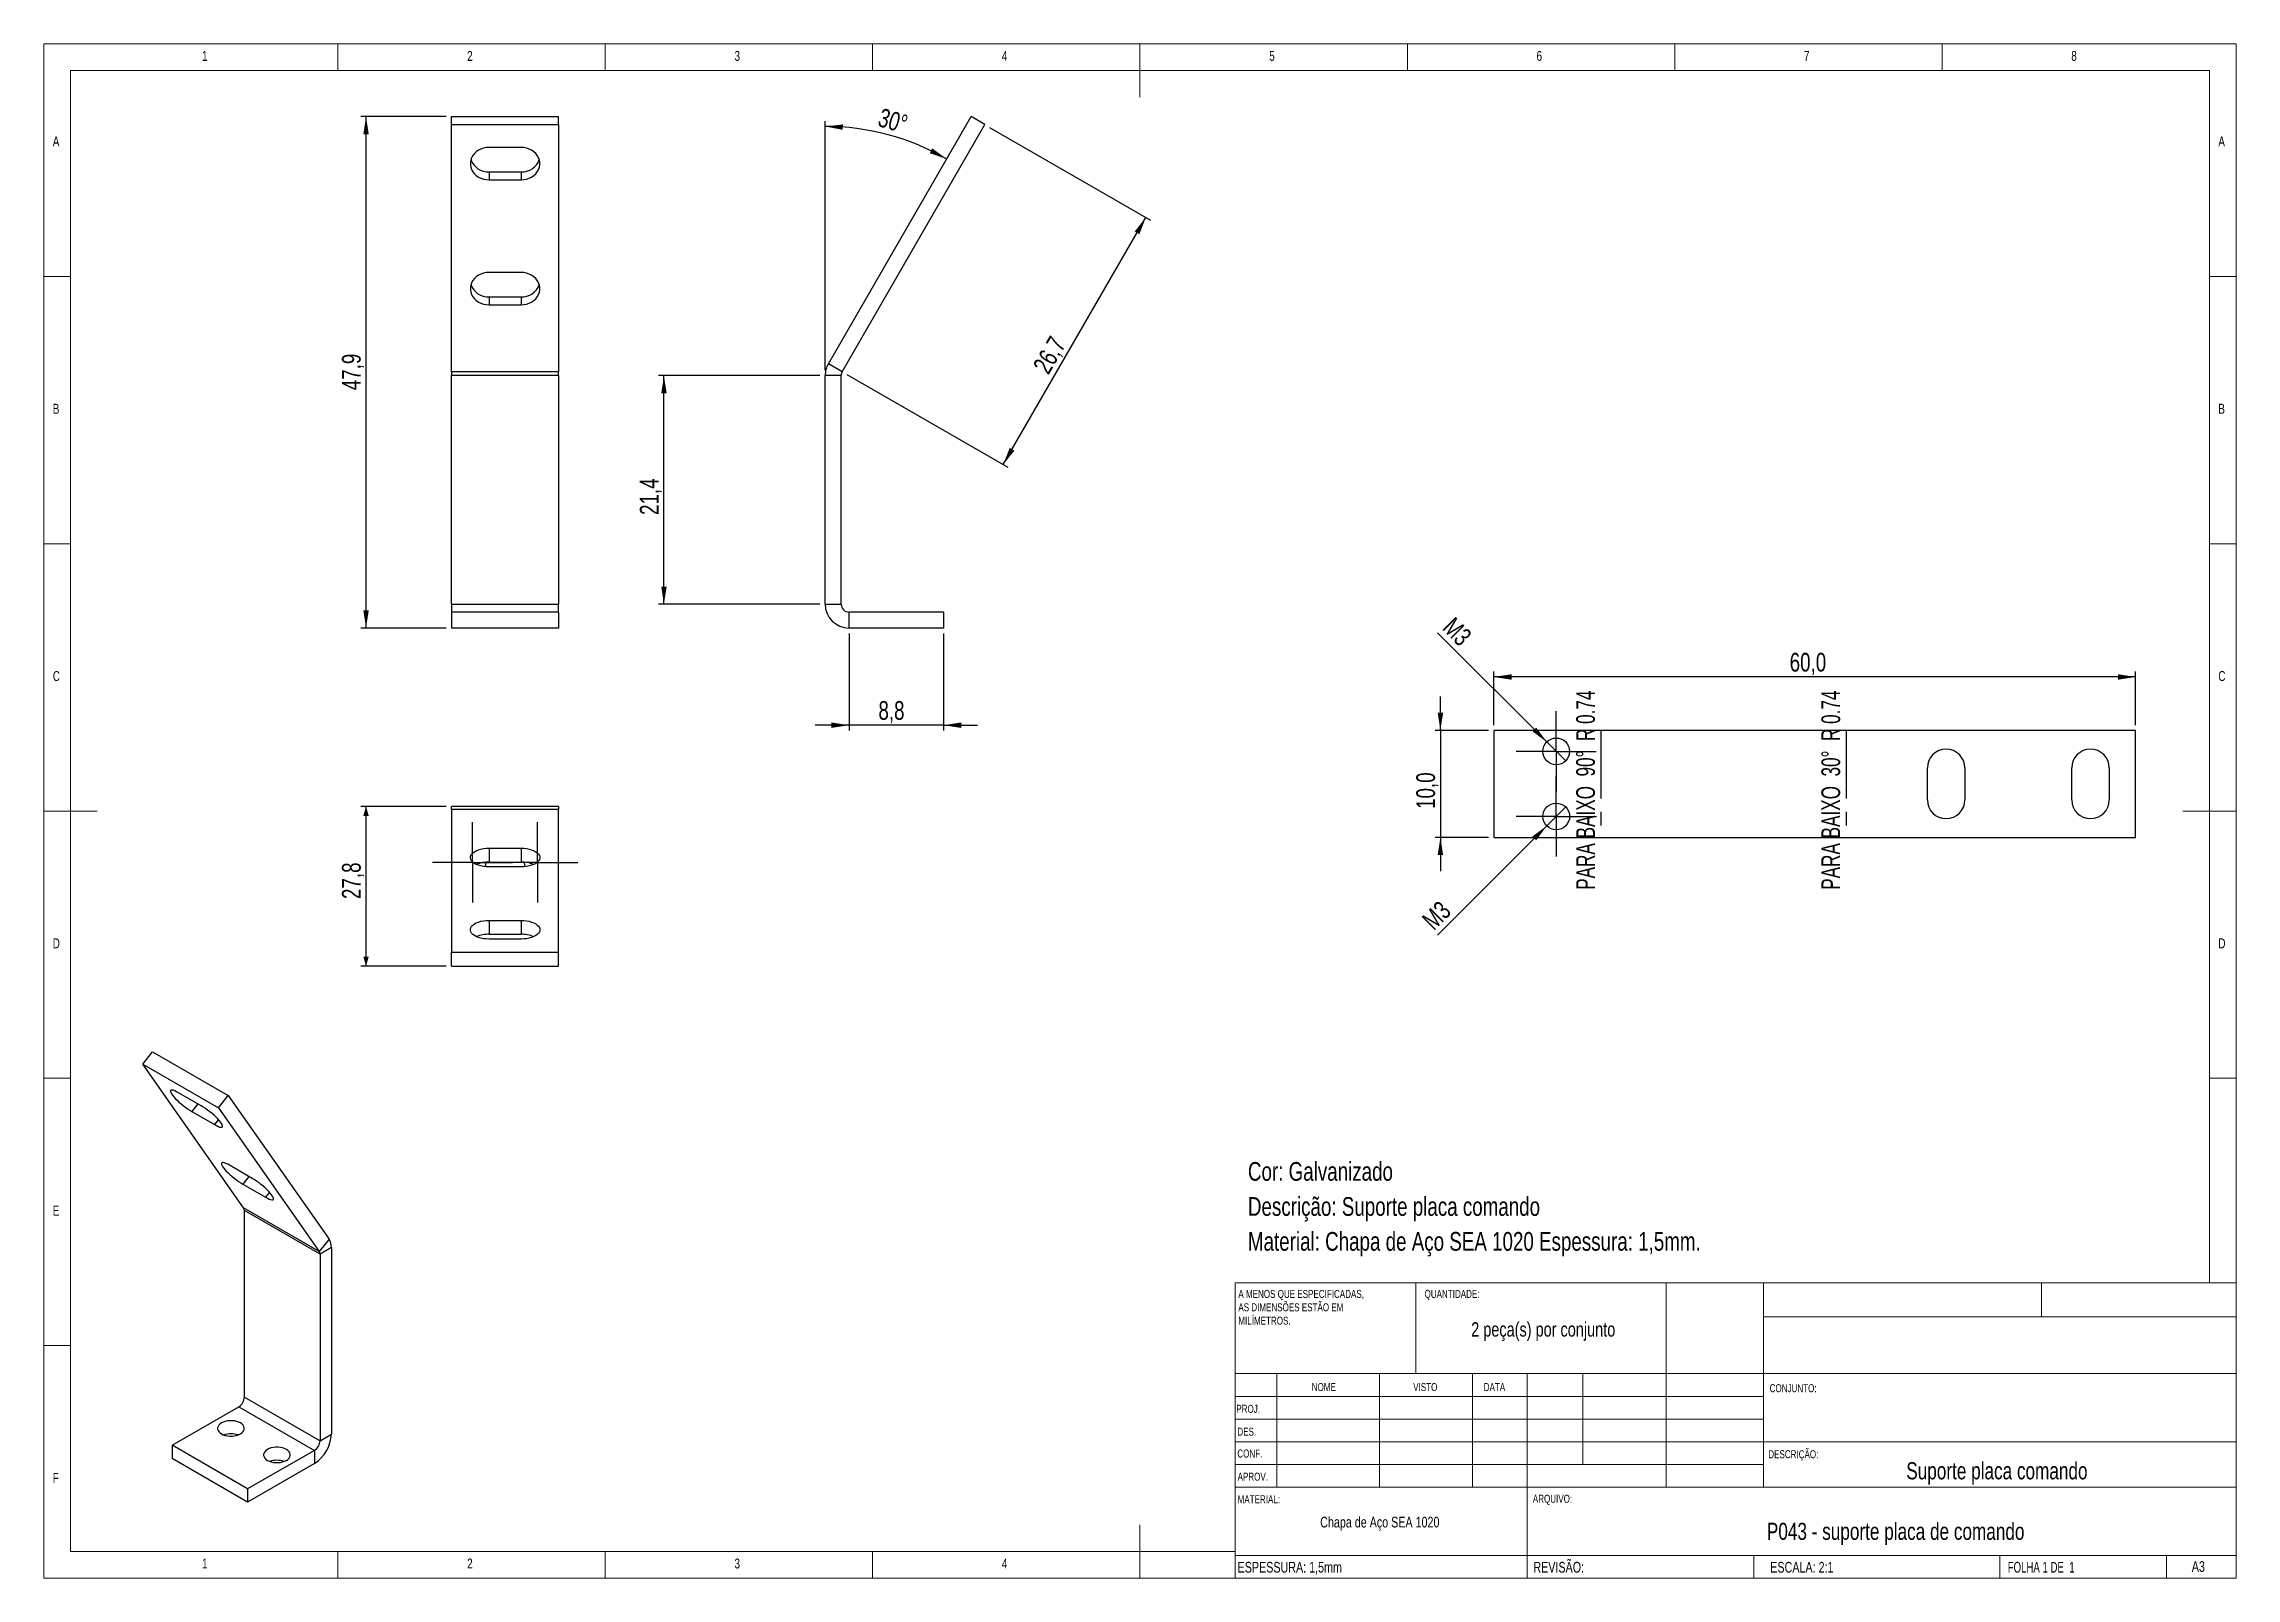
# Model space of a CAD drawing. Header units: millimetres. Extents: x 5 to 415, y 5 to 292.
import ezdxf

# ---------------------------------------------------------------- set-up
doc = ezdxf.new("R2010")
doc.units = ezdxf.units.MM
doc.linetypes.add('CENTERX2', pattern=[20.32, 12.7, -2.54, 2.54, -2.54])
doc.layers.add('CAMADA_1', color=179, linetype='Continuous')
doc.layers.add('FORMAT', color=7, linetype='Continuous')
doc.styles.add('SLDTEXTSTYLE0', font='TXT', dxfattribs={"width": 0.75})
doc.styles.add('SLDTEXTSTYLE1', font='TXT', dxfattribs={"width": 0.673077})
doc.styles.add('SLDTEXTSTYLE2', font='TXT', dxfattribs={"width": 0.684783})
doc.dimstyles.new('SLDDIMSTYLE0', dxfattribs={"dimtxt": 3.5, "dimasz": 3.302, "dimexe": 0, "dimexo": 0.0625, "dimgap": 0.875, "dimtad": 1, "dimdec": 1, "dimlfac": 0.5, "dimrnd": 1e-09, "dimzin": 12, "dimdsep": 46, "dimtxsty": 'SLDTEXTSTYLE0', "dimsah": 1, "dimcen": 0.09, "dimadec": 0, "dimazin": 3, "dimtfac": 1, "dimtdec": 1, "dimtofl": 0, "dimtmove": 0, "dimatfit": 3, "dimfxl": 1, "dimfrac": 2, "dimtolj": 1, "dimtzin": 12, "dimarcsym": 0})
doc.dimstyles.new('SLDDIMSTYLE1', dxfattribs={"dimtxt": 3.5, "dimasz": 3.302, "dimexe": 0, "dimexo": 0.0625, "dimgap": 0.875, "dimtad": 1, "dimdec": 1, "dimlfac": 0.5, "dimrnd": 1e-09, "dimzin": 12, "dimdsep": 46, "dimtxsty": 'SLDTEXTSTYLE0', "dimsah": 1, "dimcen": 0.09, "dimadec": 0, "dimazin": 3, "dimtfac": 1, "dimtdec": 1, "dimtmove": 0, "dimatfit": 0, "dimfxl": 1, "dimfrac": 2, "dimtolj": 1, "dimtzin": 12, "dimarcsym": 0})
doc.dimstyles.new('SLDDIMSTYLE2', dxfattribs={"dimtxt": 3.5, "dimasz": 3.302, "dimexe": 0, "dimexo": 0.0625, "dimgap": 0.875, "dimtad": 1, "dimdec": 4, "dimlfac": 0.5, "dimzin": 12, "dimdsep": 46, "dimtxsty": 'SLDTEXTSTYLE0', "dimsah": 1, "dimcen": 0.09, "dimazin": 3, "dimtfac": 1, "dimtofl": 0, "dimtmove": 0, "dimatfit": 3, "dimfxl": 1, "dimfrac": 2, "dimtolj": 1, "dimtzin": 12, "dimarcsym": 0})
doc.dimstyles.new('SLDDIMSTYLE3', dxfattribs={"dimtxt": 3.5, "dimasz": 3.302, "dimexe": 0, "dimexo": 0.0625, "dimgap": 0.875, "dimtad": 1, "dimdec": 1, "dimlfac": 0.5, "dimrnd": 1e-09, "dimzin": 12, "dimdsep": 46, "dimtxsty": 'SLDTEXTSTYLE0', "dimblk1": 'NONE', "dimsah": 1, "dimcen": 0, "dimadec": 0, "dimazin": 3, "dimtfac": 1, "dimtdec": 1, "dimtmove": 0, "dimatfit": 3, "dimldrblk": 'NONE', "dimfxl": 1, "dimfrac": 2, "dimtolj": 1, "dimtzin": 12, "dimarcsym": 0})

# ---------------------------------------------------------------- blocks, each defined once
blk = doc.blocks.new('SW_NOTE_0')
at = {"color": 0, "linetype": 'Continuous', "lineweight": 0, "char_height": 1.5, "attachment_point": 1, "style": 'SLDTEXTSTYLE0'}
for s, insert in [('A MENOS QUE ESPECIFICADAS,', (0, 1.93)), ('AS DIMENSÕES ESTÃO EM', (0, -0.57)), ('MILÍMETROS.', (0, -3.07))]:
    blk.add_mtext(s, dxfattribs=dict(at, insert=insert))
blk = doc.blocks.new('_D')
at = {"layer": 'CAMADA_1'}
for p, q in [((80.26, 278.38), (64.26, 278.38)), ((65.26, 182.72), (65.26, 278.38)), ((80.26, 182.72), (64.26, 182.72))]:
    blk.add_line(p, q, dxfattribs=at)
for points in [[(65.26, 278.38), (64.75, 275.09), (65.76, 275.09)], [(65.26, 182.72), (65.76, 186.01), (64.75, 186.01)]]:
    blk.add_solid(points, dxfattribs=at)
at = {"layer": 'CAMADA_1', "insert": (60.75, 227.21), "char_height": 3.5, "attachment_point": 1, "rotation": 90, "style": 'SLDTEXTSTYLE0'}
blk.add_mtext('47,9', dxfattribs=at)
blk = doc.blocks.new('_D_1')
at = {"layer": 'CAMADA_1'}
for p, q in [((80.26, 149.36), (64.26, 149.36)), ((65.26, 119.48), (65.26, 149.36)), ((80.26, 119.48), (64.26, 119.48))]:
    blk.add_line(p, q, dxfattribs=at)
for points in [[(65.26, 149.36), (64.75, 147.59), (65.76, 147.59)], [(65.26, 119.48), (65.76, 121.25), (64.75, 121.25)]]:
    blk.add_solid(points, dxfattribs=at)
at = {"layer": 'CAMADA_1', "insert": (60.75, 132.04), "char_height": 3.5, "attachment_point": 1, "rotation": 90, "style": 'SLDTEXTSTYLE0'}
blk.add_mtext('27,8', dxfattribs=at)
blk = doc.blocks.new('SW_CENTERMARKSYMBOL_0')
at = {"layer": 'CAMADA_1', "color": 0}
for p, q in [((0, 5), (0, 7.5)), ((0, 0), (0, 5)), ((-5, 0), (-7.5, 0)), ((0, 0), (-5, 0)), ((0, 0), (0, -5)), ((0, 0), (5, 0)), ((5, 0), (7.5, 0)), ((0, -5), (0, -7.5))]:
    blk.add_line(p, q, dxfattribs=at)
blk = doc.blocks.new('SW_CENTERMARKSYMBOL_1')
at = {"layer": 'CAMADA_1', "color": 0}
for p, q in [((0, 5), (0, 7.5)), ((0, 0), (0, 5)), ((-5, 0), (-7.5, 0)), ((0, 0), (-5, 0)), ((0, 0), (0, -5)), ((0, 0), (5, 0)), ((5, 0), (7.5, 0)), ((0, -5), (0, -7.5))]:
    blk.add_line(p, q, dxfattribs=at)
blk = doc.blocks.new('_D_2')
at = {"layer": 'CAMADA_1'}
for p, q in [((155.59, 181.72), (155.59, 163.55)), ((173.26, 181.72), (173.26, 163.55)), ((155.59, 164.55), (149.24, 164.55)), ((173.26, 164.55), (155.59, 164.55)), ((173.26, 164.55), (179.61, 164.55))]:
    blk.add_line(p, q, dxfattribs=at)
for points in [[(155.59, 164.55), (152.29, 165.06), (152.29, 164.04)], [(173.26, 164.55), (176.56, 164.04), (176.56, 165.06)]]:
    blk.add_solid(points, dxfattribs=at)
at = {"layer": 'CAMADA_1', "insert": (161.08, 169.06), "char_height": 3.5, "attachment_point": 1, "style": 'SLDTEXTSTYLE0'}
blk.add_mtext('8,8', dxfattribs=at)
blk = doc.blocks.new('_D_3')
at = {"layer": 'CAMADA_1'}
for p, q in [((150.12, 229.94), (119.97, 229.94)), ((120.97, 187.19), (120.97, 229.94)), ((150.12, 187.19), (119.97, 187.19))]:
    blk.add_line(p, q, dxfattribs=at)
for points in [[(120.97, 229.94), (120.46, 226.63), (121.48, 226.63)], [(120.97, 187.19), (121.48, 190.49), (120.46, 190.49)]]:
    blk.add_solid(points, dxfattribs=at)
at = {"layer": 'CAMADA_1', "insert": (116.46, 203.88), "char_height": 3.5, "attachment_point": 1, "rotation": 90, "style": 'SLDTEXTSTYLE0'}
blk.add_mtext('21,4', dxfattribs=at)
blk = doc.blocks.new('_D_4')
at = {"layer": 'CAMADA_1'}
for p, q in [((181.86, 276.38), (211.96, 259.01)), ((184.41, 213.3), (211.09, 259.51)), ((155.18, 230.17), (185.28, 212.8))]:
    blk.add_line(p, q, dxfattribs=at)
for points in [[(211.09, 259.51), (209, 256.9), (209.88, 256.39)], [(184.41, 213.3), (186.51, 215.9), (185.63, 216.41)]]:
    blk.add_solid(points, dxfattribs=at)
at = {"layer": 'CAMADA_1', "insert": (189.84, 231.71), "char_height": 3.5, "attachment_point": 1, "rotation": 60, "style": 'SLDTEXTSTYLE0'}
blk.add_mtext('26,7', dxfattribs=at)
blk = doc.blocks.new('_D_5')
at = {"layer": 'CAMADA_1'}
blk.add_line((151.12, 230.94), (151.12, 277.54), dxfattribs=at)
blk.add_arc((151.12, 231.14), 45.41, 60, 90, dxfattribs=at)
for points in [[(151.12, 276.54), (154.4, 275.92), (154.44, 276.93)], [(173.82, 270.46), (171.14, 272.46), (170.67, 271.56)]]:
    blk.add_solid(points, dxfattribs=at)
at = {"layer": 'CAMADA_1', "insert": (161.76, 280.04), "char_height": 3.5, "attachment_point": 1, "rotation": 343.5564, "style": 'SLDTEXTSTYLE0'}
blk.add_mtext('30°', dxfattribs=at)
blk = doc.blocks.new('_D_6')
at = {"layer": 'CAMADA_1'}
for p, q in [((276.18, 164.57), (276.18, 174.57)), ((396.18, 173.57), (276.18, 173.57)), ((396.18, 164.57), (396.18, 174.57))]:
    blk.add_line(p, q, dxfattribs=at)
for points in [[(276.18, 173.57), (279.48, 173.06), (279.48, 174.08)], [(396.18, 173.57), (392.88, 174.08), (392.88, 173.06)]]:
    blk.add_solid(points, dxfattribs=at)
at = {"layer": 'CAMADA_1', "insert": (331.5, 178.08), "char_height": 3.5, "attachment_point": 1, "style": 'SLDTEXTSTYLE0'}
blk.add_mtext('60,0', dxfattribs=at)
blk = doc.blocks.new('_D_7')
at = {"layer": 'CAMADA_1'}
for p, q in [((266.18, 163.57), (266.18, 169.92)), ((275.18, 163.57), (265.18, 163.57)), ((266.18, 163.57), (266.18, 143.57)), ((275.18, 143.57), (265.18, 143.57)), ((266.18, 143.57), (266.18, 137.22))]:
    blk.add_line(p, q, dxfattribs=at)
for points in [[(266.18, 163.57), (266.69, 166.87), (265.67, 166.87)], [(266.18, 143.57), (265.67, 140.27), (266.69, 140.27)]]:
    blk.add_solid(points, dxfattribs=at)
at = {"layer": 'CAMADA_1', "insert": (261.67, 148.89), "char_height": 3.5, "attachment_point": 1, "rotation": 90, "style": 'SLDTEXTSTYLE0'}
blk.add_mtext('10,0', dxfattribs=at)
blk = doc.blocks.new('_D_8')
at = {"layer": 'CAMADA_1'}
for q in [(265.65, 181.84), (289.61, 157.88)]:
    blk.add_line((286.07, 161.42), q, dxfattribs=at)
blk.add_solid([(286.07, 161.42), (284.1, 164.11), (283.38, 163.4)], dxfattribs=at)
at = {"layer": 'CAMADA_1', "insert": (268.83, 185.02), "char_height": 3.5, "attachment_point": 1, "rotation": 315, "style": 'SLDTEXTSTYLE0'}
blk.add_mtext('M3', dxfattribs=at)
blk = doc.blocks.new('_NONE')
blk = doc.blocks.new('_D_9')
at = {"layer": 'CAMADA_1'}
for q in [(289.61, 149.25), (265.66, 125.3)]:
    blk.add_line((286.08, 145.72), q, dxfattribs=at)
blk.add_solid([(286.08, 145.72), (283.38, 143.74), (284.1, 143.02)], dxfattribs=at)
at = {"layer": 'CAMADA_1', "insert": (262.48, 128.48), "char_height": 3.5, "attachment_point": 1, "rotation": 45, "style": 'SLDTEXTSTYLE0'}
blk.add_mtext('M3', dxfattribs=at)
blk = doc.blocks.new('SW_CENTERMARKSYMBOL_2')
at = {"layer": 'CAMADA_1', "color": 0}
for p, q in [((0, 5), (0, 7.5)), ((0, 0), (0, 5)), ((-5, 0), (-7.5, 0)), ((0, 0), (-5, 0)), ((0, 0), (0, -5)), ((0, 0), (5, 0)), ((5, 0), (7.5, 0)), ((0, -5), (0, -7.5))]:
    blk.add_line(p, q, dxfattribs=at)
blk = doc.blocks.new('SW_CENTERMARKSYMBOL_3')
at = {"layer": 'CAMADA_1', "color": 0}
for p, q in [((0, 5), (0, 7.5)), ((0, 0), (0, 5)), ((-5, 0), (-7.5, 0)), ((0, 0), (-5, 0)), ((0, 0), (0, -5)), ((0, 0), (5, 0)), ((5, 0), (7.5, 0)), ((0, -5), (0, -7.5))]:
    blk.add_line(p, q, dxfattribs=at)

msp = doc.modelspace()

# ---------------------------------------------------------------- linework, layer by layer
at = {"color": 7, "linetype": 'Continuous', "lineweight": 18}
for p, q in [((415, 292), (5, 292)), ((5, 292), (5, 5)), ((60, 287), (60, 292)), ((110, 292), (110, 287)), ((160, 287), (160, 292)), ((210, 292), (210, 282)), ((260, 287), (260, 292)), ((310, 292), (310, 287)), ((360, 287), (360, 292)), ((415, 5), (415, 292)), ((410, 287), (10, 287)), ((10, 287), (10, 10)), ((410, 287), (410, 60.25)), ((10, 248.5), (5, 248.5)), ((415, 248.5), (410, 248.5)), ((5, 198.5), (10, 198.5)), ((410, 198.5), (415, 198.5)), ((5, 148.5), (15, 148.5)), ((415, 148.5), (405, 148.5)), ((5, 98.5), (10, 98.5)), ((410, 98.5), (415, 98.5)), ((227.8, 60.25), (415, 60.25)), ((227.8, 60.25), (227.8, 5)), ((261.59667, 43.25423), (261.594, 60.25)), ((308.4, 60.25), (308.4, 22)), ((326.6, 60.25), (326.6, 22.0155)), ((378.6, 53.875), (378.6, 60.25)), ((415, 53.875), (326.6, 53.875)), ((10, 48.5), (5, 48.5)), ((415, 43.25423), (227.8, 43.25423)), ((235.6, 43.25122), (235.6, 22.00856)), ((254.79095, 43.25423), (254.79095, 22.00856)), ((272.19893, 43.25696), (272.19893, 22.00856)), ((282.4, 5.00423), (282.4, 43.25423)), ((292.8, 26.25), (292.8, 43.25)), ((326.6, 39), (227.8, 39)), ((326.6, 34.75), (227.8, 34.75)), ((326.6, 30.5), (227.8, 30.5)), ((326.6, 30.5), (415, 30.5)), ((326.6, 26.25), (227.8, 26.25)), ((282.4, 22.00856), (227.8, 22.00856)), ((282.4, 22.00856), (415, 22.02936)), ((210, 5), (210, 15)), ((10, 10), (227.8, 10)), ((60, 5), (60, 10)), ((110, 10), (110, 5)), ((160, 5), (160, 10)), ((227.8, 9.25), (415, 9.25)), ((324.77688, 9.25), (324.77688, 5)), ((370.8, 5), (370.8, 9.25)), ((402, 5), (402, 9.25)), ((5, 5), (415, 5))]:
    msp.add_line(p, q, dxfattribs=at)
at = {"color": 7, "linetype": 'Continuous', "lineweight": 25}
for p, q in [((81.25685, 278.38438), (101.25685, 278.38438)), ((81.25685, 276.88438), (81.25685, 278.38438)), ((81.25685, 230.67355), (81.25685, 276.88438)), ((81.25685, 276.88438), (101.25685, 276.88438)), ((101.25685, 276.88438), (101.25685, 278.38438)), ((101.25685, 276.88438), (101.25685, 230.67355)), ((151.71634, 232.17355), (178.39617, 278.38438)), ((154.31441, 230.67355), (180.99425, 276.88438)), ((180.99425, 276.88438), (178.39617, 278.38438)), ((94.25685, 272.62257), (88.25685, 272.62257)), ((88.25685, 268.06039), (88.25685, 266.56039)), ((88.25685, 268.06039), (94.25685, 268.06039)), ((88.25685, 266.56039), (94.25685, 266.56039)), ((94.25685, 268.06039), (94.25685, 266.56039)), ((94.25685, 249.23988), (88.25685, 249.23988)), ((88.25685, 244.6777), (88.25685, 243.1777)), ((88.25685, 244.6777), (94.25685, 244.6777)), ((88.25685, 243.1777), (94.25685, 243.1777)), ((94.25685, 244.6777), (94.25685, 243.1777)), ((101.25685, 230.67355), (81.25685, 230.67355)), ((81.25685, 230.67355), (81.25685, 229.93695)), ((81.25685, 187.18853), (81.25685, 229.93695)), ((101.25685, 229.93695), (81.25685, 229.93695)), ((101.25685, 229.93695), (101.25685, 230.67355)), ((101.25685, 229.93695), (101.25685, 187.18853)), ((154.11704, 229.93695), (151.11704, 229.93695)), ((151.11704, 187.18853), (151.11704, 229.93695)), ((154.31441, 230.67355), (151.71634, 232.17355)), ((154.11704, 187.18853), (154.11704, 229.93695)), ((81.25685, 187.18853), (101.25685, 187.18853)), ((81.25685, 187.18853), (81.25685, 185.71533)), ((101.25685, 185.71533), (81.25685, 185.71533)), ((81.25685, 185.71533), (81.25685, 182.71533)), ((101.25685, 185.71533), (101.25685, 187.18853)), ((101.25685, 185.71533), (101.25685, 182.71533)), ((151.11704, 187.18853), (154.11704, 187.18853)), ((155.59024, 182.71533), (155.59024, 185.71533)), ((173.2551, 185.71533), (155.59024, 185.71533)), ((173.2551, 185.71533), (173.2551, 182.71533)), ((101.25685, 182.71533), (81.25685, 182.71533)), ((173.2551, 182.71533), (155.59024, 182.71533)), ((276.18012, 163.56826), (276.18012, 143.56826)), ((396.18011, 163.56826), (276.18012, 163.56826)), ((396.18011, 143.56826), (396.18011, 163.56826)), ((357.259, 150.56826), (357.259, 156.56826)), ((364.259, 156.56826), (364.259, 150.56826)), ((384.259, 150.56826), (384.259, 156.56826)), ((391.259, 156.56826), (391.259, 150.56826)), ((81.25685, 148.75964), (81.25685, 149.35894)), ((101.25685, 149.35894), (81.25685, 149.35894)), ((81.25685, 148.75964), (81.25685, 122.07981)), ((101.25685, 148.75964), (81.25685, 148.75964)), ((101.25685, 149.35894), (101.25685, 148.75964)), ((101.25685, 122.07981), (101.25685, 148.75964)), ((276.18012, 143.56826), (396.18011, 143.56826)), ((88.25685, 141.54036), (94.25685, 141.54036)), ((88.25685, 141.54036), (88.25685, 138.94229)), ((94.25685, 141.54036), (94.25685, 138.94229)), ((88.25685, 138.94229), (94.25685, 138.94229)), ((94.25685, 138.04036), (88.25685, 138.04036)), ((88.25685, 128.04036), (94.25685, 128.04036)), ((88.25685, 128.04036), (88.25685, 125.44229)), ((94.25685, 128.04036), (94.25685, 125.44229)), ((88.25685, 125.44229), (94.25685, 125.44229)), ((94.25685, 124.54036), (88.25685, 124.54036)), ((81.25685, 122.07981), (101.25685, 122.07981)), ((81.25685, 119.48173), (81.25685, 122.07981)), ((81.25685, 119.48173), (101.25685, 119.48173)), ((101.25685, 119.48173), (101.25685, 122.07981)), ((23.50249, 101.13942), (25.33961, 103.42478)), ((25.33961, 103.42478), (39.48175, 95.2607)), ((42.36799, 74.29721), (23.50249, 101.13942)), ((23.50249, 101.13942), (37.64463, 92.97534)), ((34.43476, 93.35724), (30.19212, 95.80646)), ((37.64463, 92.97534), (39.48175, 95.2607)), ((39.48175, 95.2607), (58.34724, 68.41849)), ((33.81596, 93.71447), (32.66699, 92.28516)), ((32.66699, 92.28516), (36.90963, 89.83594)), ((37.65765, 90.76647), (36.90963, 89.83594)), ((37.64463, 92.97534), (56.51012, 66.13313)), ((43.9807, 79.77508), (39.73806, 82.2243)), ((43.3619, 80.1323), (42.21293, 78.703)), ((42.21293, 78.703), (46.45557, 76.25378)), ((56.51012, 66.13313), (42.36799, 74.29721)), ((47.20359, 77.18431), (46.45557, 76.25378)), ((42.50755, 38.87049), (42.50755, 73.77632)), ((56.64968, 65.61223), (42.50755, 73.77632)), ((58.34724, 68.41849), (56.51012, 66.13313)), ((58.77101, 66.83685), (56.64968, 65.61223)), ((56.64968, 65.61223), (56.64968, 30.70641)), ((58.77101, 66.83685), (58.771, 31.93102)), ((28.9749, 29.85533), (41.46584, 37.06619)), ((41.46584, 37.06619), (55.60797, 28.90211)), ((42.50755, 38.87049), (56.64968, 30.70641)), ((28.9749, 29.85533), (28.9749, 27.40571)), ((43.11704, 21.69125), (28.9749, 29.85533)), ((55.60797, 28.90211), (43.11704, 21.69125)), ((55.60797, 28.90211), (55.60797, 26.45249)), ((56.64968, 30.70641), (58.771, 31.93102)), ((43.11704, 19.24163), (28.9749, 27.40571)), ((55.60797, 26.45249), (43.11704, 19.24163)), ((43.11704, 21.69125), (43.11704, 19.24163))]:
    msp.add_line(p, q, dxfattribs=at)
at = {"color": 7, "linetype": 'CENTERX2'}
for p, q in [((296.18012, 163.56826), (296.18012, 143.56826)), ((342.04206, 163.56826), (342.04206, 143.56826))]:
    msp.add_line(p, q, dxfattribs=at)
at = {"color": 7, "linetype": 'Continuous', "lineweight": 25, "flags": 128}
for points in [[(88.25685, 272.62257), (87.7352, 272.58871), (87.2252, 272.4879), (86.73825, 272.3224), (86.28523, 272.09588), (85.87624, 271.81342), (85.52044, 271.48133), (85.22576, 271.10702), (84.99879, 270.69886), (84.8446, 270.26596), (84.76663, 269.81799), (84.76663, 269.36496), (84.8446, 268.917), (84.99879, 268.4841), (85.22576, 268.07593), (85.52044, 267.70163), (85.87624, 267.36953), (86.28523, 267.08707), (86.73825, 266.86056), (87.2252, 266.69505), (87.7352, 266.59424), (88.25685, 266.56039)], [(94.25685, 266.56039), (94.77849, 266.59424), (95.28849, 266.69505), (95.77544, 266.86056), (96.22847, 267.08707), (96.63745, 267.36953), (96.99326, 267.70163), (97.28793, 268.07593), (97.5149, 268.4841), (97.66909, 268.917), (97.74706, 269.36496), (97.74706, 269.81799), (97.66909, 270.26596), (97.5149, 270.69886), (97.28793, 271.10702), (96.99326, 271.48133), (96.63745, 271.81342), (96.22847, 272.09588), (95.77544, 272.3224), (95.28849, 272.4879), (94.77849, 272.58871), (94.25685, 272.62257)], [(88.25685, 249.23988), (87.7352, 249.20603), (87.2252, 249.10522), (86.73825, 248.93971), (86.28523, 248.71319), (85.87624, 248.43074), (85.52044, 248.09864), (85.22576, 247.72434), (84.99879, 247.31617), (84.8446, 246.88327), (84.76663, 246.43531), (84.76663, 245.98228), (84.8446, 245.53431), (84.99879, 245.10141), (85.22576, 244.69325), (85.52044, 244.31894), (85.87624, 243.98685), (86.28523, 243.70439), (86.73825, 243.47788), (87.2252, 243.31237), (87.7352, 243.21156), (88.25685, 243.1777)], [(94.25685, 243.1777), (94.77849, 243.21156), (95.28849, 243.31237), (95.77544, 243.47788), (96.22847, 243.70439), (96.63745, 243.98685), (96.99326, 244.31894), (97.28793, 244.69325), (97.5149, 245.10141), (97.66909, 245.53431), (97.74706, 245.98228), (97.74706, 246.43531), (97.66909, 246.88327), (97.5149, 247.31617), (97.28793, 247.72434), (96.99326, 248.09864), (96.63745, 248.43074), (96.22847, 248.71319), (95.77544, 248.93971), (95.28849, 249.10522), (94.77849, 249.20603), (94.25685, 249.23988)], [(88.25685, 138.04036), (87.7352, 138.05991), (87.2252, 138.11811), (86.73825, 138.21367), (86.28523, 138.34444), (85.87624, 138.50752), (85.52044, 138.69926), (85.22576, 138.91536), (84.99879, 139.15102), (84.8446, 139.40095), (84.76663, 139.65958), (84.76663, 139.92114), (84.8446, 140.17977), (84.99879, 140.42971), (85.22576, 140.66536), (85.52044, 140.88147), (85.87624, 141.0732), (86.28523, 141.23628), (86.73825, 141.36706), (87.2252, 141.46262), (87.7352, 141.52082), (88.25685, 141.54036)], [(94.25685, 141.54036), (94.77849, 141.52082), (95.28849, 141.46262), (95.77544, 141.36706), (96.22847, 141.23628), (96.63745, 141.0732), (96.99326, 140.88147), (97.28793, 140.66536), (97.5149, 140.42971), (97.66909, 140.17977), (97.74706, 139.92114), (97.74706, 139.65958), (97.66909, 139.40095), (97.5149, 139.15102), (97.28793, 138.91536), (96.99326, 138.69926), (96.63745, 138.50752), (96.22847, 138.34444), (95.77544, 138.21367), (95.28849, 138.11811), (94.77849, 138.05991), (94.25685, 138.04036)], [(88.25685, 124.54036), (87.7352, 124.55991), (87.2252, 124.61811), (86.73825, 124.71367), (86.28523, 124.84444), (85.87624, 125.00752), (85.52044, 125.19926), (85.22576, 125.41536), (84.99879, 125.65102), (84.8446, 125.90095), (84.76663, 126.15959), (84.76663, 126.42114), (84.8446, 126.67977), (84.99879, 126.92971), (85.22576, 127.16536), (85.52044, 127.38147), (85.87624, 127.5732), (86.28523, 127.73628), (86.73825, 127.86706), (87.2252, 127.96261), (87.7352, 128.02082), (88.25685, 128.04036)], [(94.25685, 128.04036), (94.77849, 128.02082), (95.28849, 127.96261), (95.77544, 127.86706), (96.22847, 127.73628), (96.63745, 127.5732), (96.99326, 127.38147), (97.28793, 127.16536), (97.5149, 126.92971), (97.66909, 126.67977), (97.74706, 126.42114), (97.74706, 126.15959), (97.66909, 125.90095), (97.5149, 125.65102), (97.28793, 125.41536), (96.99326, 125.19926), (96.63745, 125.00752), (96.22847, 124.84444), (95.77544, 124.71367), (95.28849, 124.61811), (94.77849, 124.55991), (94.25685, 124.54036)], [(30.19212, 95.80646), (29.83708, 95.99974), (29.51761, 96.14936), (29.24085, 96.252), (29.01299, 96.30535), (28.83911, 96.30823), (28.72309, 96.26057), (28.66753, 96.16344), (28.67367, 96.019), (28.74138, 95.83049), (28.86913, 95.60211), (29.05407, 95.33896), (29.29209, 95.04693), (29.57785, 94.73253), (29.90497, 94.40279), (30.26615, 94.06508), (30.65332, 93.72694), (31.05783, 93.39592), (31.47064, 93.07942), (31.88253, 92.7845), (32.28431, 92.51777), (32.66699, 92.28516)], [(36.90963, 89.83594), (37.26467, 89.64266), (37.58414, 89.49304), (37.86089, 89.3904), (38.08876, 89.33705), (38.26264, 89.33417), (38.37866, 89.38183), (38.43422, 89.47896), (38.42808, 89.6234), (38.36037, 89.81191), (38.23262, 90.0403), (38.04768, 90.30344), (37.80966, 90.59548), (37.5239, 90.90987), (37.19678, 91.23961), (36.8356, 91.57732), (36.44843, 91.91547), (36.04392, 92.24648), (35.63111, 92.56299), (35.21922, 92.8579), (34.81744, 93.12464), (34.43476, 93.35724)], [(39.73806, 82.2243), (39.38302, 82.41757), (39.06355, 82.5672), (38.7868, 82.66984), (38.55893, 82.72319), (38.38505, 82.72607), (38.26903, 82.67841), (38.21347, 82.58128), (38.21961, 82.43684), (38.28732, 82.24833), (38.41507, 82.01994), (38.60002, 81.7568), (38.83803, 81.46476), (39.12379, 81.15036), (39.45091, 80.82063), (39.81209, 80.48292), (40.19926, 80.14477), (40.60377, 79.81376), (41.01658, 79.49726), (41.42848, 79.20234), (41.83025, 78.9356), (42.21293, 78.703)], [(46.45557, 76.25378), (46.81061, 76.0605), (47.13008, 75.91087), (47.40684, 75.80824), (47.6347, 75.75488), (47.80858, 75.75201), (47.9246, 75.79966), (47.98016, 75.8968), (47.97402, 76.04124), (47.90632, 76.22975), (47.77856, 76.45813), (47.59362, 76.72128), (47.3556, 77.01331), (47.06985, 77.32771), (46.74272, 77.65745), (46.38154, 77.99516), (45.99437, 78.3333), (45.58986, 78.66432), (45.17705, 78.98082), (44.76516, 79.27574), (44.36338, 79.54247), (43.9807, 79.77508)], [(38.2244, 31.99797), (38.55822, 31.83626), (38.93562, 31.71048), (39.34512, 31.62444), (39.77427, 31.58075), (40.21005, 31.58075), (40.63921, 31.62444), (41.04871, 31.71048), (41.42611, 31.83626), (41.75993, 31.99797), (42.04005, 32.19068), (42.25793, 32.40855), (42.40698, 32.64495), (42.48265, 32.89269), (42.48265, 33.14426), (42.40698, 33.39201), (42.25793, 33.62841), (42.04005, 33.84628), (41.75993, 34.03899), (41.42611, 34.2007), (41.04871, 34.32648), (40.63921, 34.41252), (40.21005, 34.45621), (39.77427, 34.45621), (39.34512, 34.41252), (38.93562, 34.32648), (38.55822, 34.2007), (38.2244, 34.03899), (37.94428, 33.84628), (37.7264, 33.62841), (37.57735, 33.39201), (37.50168, 33.14427), (37.50168, 32.89269), (37.57735, 32.64495), (37.72639, 32.40855), (37.94428, 32.19068), (38.2244, 31.99797)], [(46.82469, 27.02861), (47.15851, 26.8669), (47.53591, 26.74112), (47.94541, 26.65508), (48.37457, 26.61139), (48.81034, 26.61139), (49.2395, 26.65508), (49.649, 26.74112), (50.0264, 26.8669), (50.36022, 27.02861), (50.64034, 27.22132), (50.85822, 27.43919), (51.00727, 27.67559), (51.08294, 27.92333), (51.08294, 28.1749), (51.00727, 28.42265), (50.85823, 28.65905), (50.64034, 28.87692), (50.36022, 29.06963), (50.0264, 29.23134), (49.649, 29.35712), (49.2395, 29.44316), (48.81034, 29.48685), (48.37457, 29.48685), (47.94541, 29.44316), (47.53591, 29.35712), (47.15851, 29.23133), (46.82469, 29.06963), (46.54458, 28.87692), (46.32669, 28.65905), (46.17764, 28.42265), (46.10197, 28.1749), (46.10197, 27.92333), (46.17764, 27.67559), (46.32669, 27.43919), (46.54458, 27.22132), (46.82469, 27.02861)]]:
    msp.add_lwpolyline(points, dxfattribs=at)
at = {"color": 7, "linetype": 'Continuous', "lineweight": 25}
for centre in [(287.83944, 159.65235), (287.84497, 147.48417)]:
    msp.add_circle(centre, 2.5, dxfattribs=at)
for centre, radius, start, end in [((88.11149, 271.50557), 3.44825, 199.7301172, 272.4158876), ((94.41519, 271.48626), 3.42952, 267.3536163, 340.5003789), ((88.1115, 248.12289), 3.44825, 199.7301758, 272.4157916), ((94.41519, 248.10357), 3.42953, 267.353686, 340.5003467), ((155.59024, 229.93695), 4.4732, 150, 180), ((155.59024, 229.93695), 1.4732, 150, 180), ((155.59024, 187.18853), 4.4732, 180, 270), ((155.59024, 187.18853), 1.4732, 180, 270), ((360.759, 156.56826), 3.5, 0, 180), ((387.759, 156.56826), 3.5, 0, 180), ((360.759, 150.56826), 3.5, 180, 0), ((387.759, 150.56826), 3.5, 180, 0), ((88.16646, 133.08878), 5.8542, 89.115344, 112.6538568), ((85.17275, 138.88574), 2.5, 341.1404629, 0.7332143), ((94.36308, 133.17118), 5.77208, 67.176251, 91.0545481), ((97.34094, 138.8802), 2.5, 179.1401022, 198.730183), ((88.16644, 119.58886), 5.85413, 89.1151678, 112.6539892), ((94.36309, 119.67125), 5.77201, 67.1761212, 91.0547218), ((41.60415, 73.81341), 0.90416, 357.6485123, 32.3492296), ((55.74628, 65.64933), 0.90416, 357.6485123, 32.3492296), ((56.02793, 66.94949), 2.74539, 357.6485271, 32.3491998), ((40.24587, 38.97341), 2.26402, 302.6054882, 357.3945083), ((39.99216, 27.96327), 4.05222, 70.9543711, 109.045544), ((51.90367, 32.24352), 6.87444, 302.6054889, 357.3945199), ((54.388, 30.80933), 2.26402, 302.6054882, 357.3945083), ((48.59246, 22.99396), 4.05217, 70.9542004, 109.0458533)]:
    msp.add_arc(centre, radius, start, end, dxfattribs=at)

# ---------------------------------------------------------------- block references
at = {"color": 7, "linetype": 'Continuous', "lineweight": 0}
msp.add_blockref('SW_NOTE_0', (228.39367, 56.98737), dxfattribs=at)
at = {"layer": 'CAMADA_1'}
for name, p in [('SW_CENTERMARKSYMBOL_2', (287.83944, 159.65235)), ('SW_CENTERMARKSYMBOL_3', (287.84497, 147.48417)), ('SW_CENTERMARKSYMBOL_1', (85.17275, 138.88574)), ('SW_CENTERMARKSYMBOL_0', (97.34094, 138.8802))]:
    msp.add_blockref(name, p, dxfattribs=at)

# ---------------------------------------------------------------- texts
at = {"color": 7, "linetype": 'Continuous', "lineweight": 0}
for s, insert, char_height, attachment_point, style in [('1', (34.58333, 290.66802), 1.85208, 1, 'SLDTEXTSTYLE0'), ('2', (84.16667, 290.66802), 1.85208, 1, 'SLDTEXTSTYLE0'), ('3', (134.16667, 290.66802), 1.85208, 1, 'SLDTEXTSTYLE0'), ('4', (184.16667, 290.66802), 1.85208, 1, 'SLDTEXTSTYLE0'), ('5', (234.16667, 290.66802), 1.85208, 1, 'SLDTEXTSTYLE0'), ('6', (284.16667, 290.66802), 1.85208, 1, 'SLDTEXTSTYLE0'), ('7', (334.16667, 290.66802), 1.85208, 1, 'SLDTEXTSTYLE0'), ('8', (384.16667, 290.66802), 1.85208, 1, 'SLDTEXTSTYLE0'), ('A', (6.66667, 274.66802), 1.85208, 1, 'SLDTEXTSTYLE0'), ('A', (411.66667, 274.66802), 1.85208, 1, 'SLDTEXTSTYLE0'), ('B', (6.66667, 224.66802), 1.85208, 1, 'SLDTEXTSTYLE0'), ('B', (411.66667, 224.66802), 1.85208, 1, 'SLDTEXTSTYLE0'), ('C', (6.66667, 174.66802), 1.85208, 1, 'SLDTEXTSTYLE0'), ('C', (411.66667, 174.66802), 1.85208, 1, 'SLDTEXTSTYLE0'), ('D', (6.66667, 124.66802), 1.85208, 1, 'SLDTEXTSTYLE0'), ('D', (411.66667, 124.66802), 1.85208, 1, 'SLDTEXTSTYLE0'), ('E', (6.66667, 74.66802), 1.85208, 1, 'SLDTEXTSTYLE0'), ('QUANTIDADE:', (263.217, 58.92097), 1.5, 1, 'SLDTEXTSTYLE0'), ('2 peça(s) por conjunto', (285.41196, 52.8816), 2.7, 2, 'SLDTEXTSTYLE0'), ('NOME', (242.12224, 41.50148), 1.5, 1, 'SLDTEXTSTYLE0'), ('VISTO', (261.09273, 41.50148), 1.5, 1, 'SLDTEXTSTYLE0'), ('DATA', (274.28782, 41.50148), 1.5, 1, 'SLDTEXTSTYLE0'), ('CONJUNTO:', (327.75619, 41.27833), 1.5, 1, 'SLDTEXTSTYLE0'), ('PROJ.', (228.01215, 37.42971), 1.5, 1, 'SLDTEXTSTYLE0'), ('DES.', (228.21047, 33.15441), 1.5, 1, 'SLDTEXTSTYLE0'), ('CONF.', (228.20172, 29.0643), 1.5, 1, 'SLDTEXTSTYLE0'), ('DESCRIÇÃO:', (327.50384, 28.93), 1.5, 1, 'SLDTEXTSTYLE0'), ('F', (6.66667, 24.66802), 1.85208, 1, 'SLDTEXTSTYLE0'), ('APROV.', (228.25519, 24.7337), 1.5, 1, 'SLDTEXTSTYLE0'), ('Suporte placa comando', (370.25405, 26.68372), 3.2, 2, 'SLDTEXTSTYLE0'), ('MATERIAL:', (228.25519, 20.50466), 1.5, 1, 'SLDTEXTSTYLE0'), ('ARQUIVO:', (283.46825, 20.60418), 1.5, 1, 'SLDTEXTSTYLE0'), ('Chapa de Aço SEA 1020', (254.8512, 16.48457), 2, 2, 'SLDTEXTSTYLE0'), ('P043 - suporte placa de comando', (351.32367, 15.36281), 3.2, 2, 'SLDTEXTSTYLE0'), ('1', (34.58333, 8.66802), 1.85208, 1, 'SLDTEXTSTYLE0'), ('2', (84.16667, 8.66802), 1.85208, 1, 'SLDTEXTSTYLE0'), ('3', (134.16667, 8.66802), 1.85208, 1, 'SLDTEXTSTYLE0'), ('4', (184.16667, 8.66802), 1.85208, 1, 'SLDTEXTSTYLE0'), ('REVISÃO:', (283.57088, 8.04462), 2, 1, 'SLDTEXTSTYLE0'), ('A3', (406.70073, 8.17759), 2, 1, 'SLDTEXTSTYLE0'), ('ESPESSURA: 1,5mm', (228.25519, 8.04361), 2, 1, 'SLDTEXTSTYLE0'), ('ESCALA: 2:1', (327.87397, 8.04462), 2, 1, 'SLDTEXTSTYLE0'), ('FOLHA 1 DE  1', (372.27829, 8.04462), 2, 1, 'SLDTEXTSTYLE1')]:
    msp.add_mtext(s, dxfattribs=dict(at, insert=insert, char_height=char_height, attachment_point=attachment_point, style=style))
at = {"color": 7, "linetype": 'Continuous', "lineweight": 0, "char_height": 3.5, "attachment_point": 2, "rotation": 90, "style": 'SLDTEXTSTYLE2'}
for s, insert in [('PARA BAIXO  90°  R 0.74', (291.57383, 152.3943)), ('PARA BAIXO  30°  R 0.74', (337.43577, 152.3943))]:
    msp.add_mtext(s, dxfattribs=dict(at, insert=insert))
at = {"layer": 'FORMAT', "char_height": 3.5, "attachment_point": 1, "style": 'SLDTEXTSTYLE0'}
for s, insert in [('Cor: Galvanizado', (230.18671, 82.83674)), ('Descrição: Suporte placa comando', (230.18671, 76.27588)), ('Material: Chapa de Aço SEA 1020 Espessura: 1,5mm.', (230.18671, 69.74927))]:
    msp.add_mtext(s, dxfattribs=dict(at, insert=insert))

# ---------------------------------------------------------------- dimensions: what is measured, and where the dimension line sits
at = {"layer": 'CAMADA_1'}
dim = msp.add_angular_dim_2l(base=(162.86967, 274.99695), line1=((151.11704, 229.93695), (151.11704, 187.18853)), line2=((178.39617, 278.38438), (151.71634, 232.17355)), dimstyle='SLDDIMSTYLE2', dxfattribs=at)
dim.commit()
dim.dimension.update_dxf_attribs({"geometry": '_D_5', "text_midpoint": (163.97097, 274.68694), "dimtype": 162})
for base, p1, p2, angle, dimstyle, picture, middle in [((65.25685, 278.38438), (81.25685, 182.71533), (81.25685, 278.38438), 90, 'SLDDIMSTYLE0', '_D', (65.25685, 231.88683)), ((211.09418, 259.50618), (154.31441, 230.67355), (180.99425, 276.88438), 60, 'SLDDIMSTYLE0', '_D_4', (196.08412, 233.50799)), ((120.96913, 229.93695), (151.11704, 187.18853), (151.11704, 229.93695), 90, 'SLDDIMSTYLE0', '_D_3', (120.96913, 208.56274)), ((266.18012, 143.56826), (276.18012, 163.56826), (276.18012, 143.56826), 90, 'SLDDIMSTYLE1', '_D_7', (266.18012, 153.56826)), ((65.25685, 149.35894), (81.25685, 119.48173), (81.25685, 149.35894), 90, 'SLDDIMSTYLE0', '_D_1', (65.25685, 136.71493))]:
    dim = msp.add_linear_dim(base=base, p1=p1, p2=p2, angle=angle, dimstyle=dimstyle, dxfattribs=at)
    dim.commit()
    dim.dimension.update_dxf_attribs({"geometry": picture, "text_midpoint": middle, "dimtype": 160})
for p1, p2, picture, middle in [((289.6072, 157.88459), (286.07167, 161.42012), '_D_8', (267.92354, 179.56827)), ((289.61274, 149.25194), (286.0772, 145.7164), '_D_9', (267.92907, 127.56827))]:
    dim = msp.add_diameter_dim_2p(p1=p1, p2=p2, text='M3', dimstyle='SLDDIMSTYLE3', override={"dimpost": '<>'}, dxfattribs=at)
    dim.commit()
    dim.dimension.update_dxf_attribs({"geometry": picture, "text_midpoint": middle, "dimtype": 163})
for base, p1, p2, dimstyle, picture, middle in [((155.59024, 164.54722), (173.2551, 182.71533), (155.59024, 182.71533), 'SLDDIMSTYLE1', '_D_2', (164.42267, 164.54722)), ((276.18012, 173.56826), (396.18012, 163.56826), (276.18012, 163.56826), 'SLDDIMSTYLE0', '_D_6', (336.18012, 173.56826))]:
    dim = msp.add_linear_dim(base=base, p1=p1, p2=p2, dimstyle=dimstyle, dxfattribs=at)
    dim.commit()
    dim.dimension.update_dxf_attribs({"geometry": picture, "text_midpoint": middle, "dimtype": 160})

doc.saveas('drawing.dxf')
